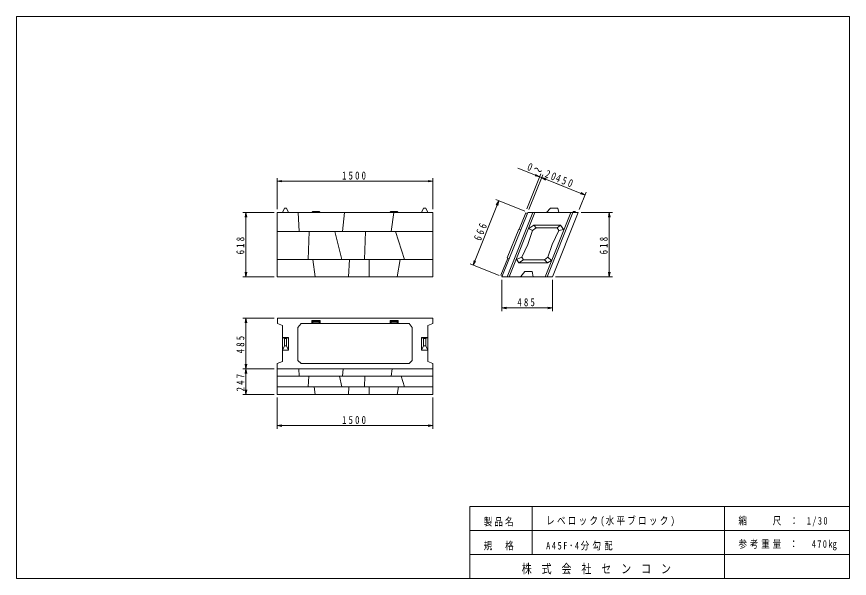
# Model space of a CAD drawing. Units: millimetres on the paper, scale 1:30. Extents: x 15 to 282, y 15 to 195.
import ezdxf

# ---------------------------------------------------------------- set-up
doc = ezdxf.new("R2010")
doc.units = ezdxf.units.MM
for name, color, linetype, lineweight in [('D-STR-DIM', 7, 'Continuous', 13), ('D-STR-STR3', 1, 'Continuous', 13), ('V-nasSTD', 4, 'Continuous', 13)]:
    doc.layers.add(name, color=color, linetype=linetype, lineweight=lineweight)
doc.styles.add('ＭＳ ゴシック-5.0-0.0', font='')
doc.styles.get('ＭＳ ゴシック-5.0-0.0').set_extended_font_data('ＭＳ ゴシック-5.0-0.0')

msp = doc.modelspace()

# ---------------------------------------------------------------- linework, layer by layer
at = {"layer": 'D-STR-DIM'}
for p, q in [((175.739, 146.454), (190.285, 140.635)), ((178.614, 133.446), (183.074, 144.597)), ((179.236, 133.207), (183.693, 144.349)), ((182.703, 143.668), (181.403, 144.457)), ((181.465, 138.778), (183.693, 144.349)), ((98.533, 133.267), (98.533, 143.267)), ((98.533, 142.267), (100.033, 142.517)), ((148.5, 142.267), (98.533, 142.267)), ((98.533, 142.267), (100.033, 142.017)), ((148.5, 142.267), (147, 142.517)), ((148.5, 142.267), (147, 142.017)), ((148.5, 133.267), (148.5, 143.267)), ((182.703, 143.668), (181.217, 143.993)), ((183.322, 143.421), (197.258, 137.846)), ((183.322, 143.421), (184.807, 143.096)), ((183.322, 143.421), (184.622, 142.631)), ((183.322, 143.421), (184.807, 143.096)), ((183.322, 143.421), (184.622, 142.631)), ((177.937, 132.65), (168.652, 136.364)), ((195.403, 133.207), (197.63, 138.774)), ((197.258, 137.846), (195.773, 138.171)), ((197.258, 137.846), (195.959, 138.635)), ((161.335, 115.381), (169.58, 135.993)), ((169.58, 135.993), (168.791, 134.693)), ((169.58, 135.993), (169.255, 134.507)), ((97.533, 132.267), (87.533, 132.267)), ((88.533, 132.267), (88.283, 130.767)), ((88.533, 132.267), (88.533, 111.667)), ((88.533, 132.267), (88.783, 130.767)), ((196.032, 132.279), (206.032, 132.279)), ((205.032, 132.279), (204.782, 130.779)), ((205.032, 111.667), (205.032, 132.279)), ((205.032, 132.279), (205.282, 130.779)), ((169.692, 112.038), (160.407, 115.752)), ((161.335, 115.381), (161.66, 116.866)), ((161.335, 115.381), (162.125, 116.68)), ((88.533, 111.667), (88.283, 113.167)), ((88.533, 111.667), (88.783, 113.167)), ((205.032, 111.667), (204.782, 113.167)), ((205.032, 111.667), (205.282, 113.167)), ((97.533, 111.667), (87.533, 111.667)), ((170.62, 110.667), (170.62, 100.667)), ((186.787, 110.667), (186.787, 100.667)), ((187.787, 111.667), (206.032, 111.667)), ((170.62, 101.667), (172.12, 101.917)), ((170.62, 101.667), (186.787, 101.667)), ((170.62, 101.667), (172.12, 101.417)), ((186.787, 101.667), (185.287, 101.917)), ((186.787, 101.667), (185.287, 101.417)), ((97.6, 98.333), (87.533, 98.333)), ((88.533, 98.333), (88.283, 96.833)), ((88.533, 82.167), (88.533, 98.333)), ((88.533, 98.333), (88.783, 96.833)), ((88.533, 82.167), (88.283, 83.667)), ((88.533, 82.167), (88.783, 83.667)), ((97.533, 82.167), (87.533, 82.167)), ((97.533, 82.167), (87.533, 82.167)), ((88.533, 82.167), (88.283, 80.667)), ((88.533, 82.167), (88.533, 73.933)), ((88.533, 82.167), (88.783, 80.667)), ((88.533, 73.933), (88.283, 75.433)), ((88.533, 73.933), (88.783, 75.433)), ((97.533, 73.933), (87.533, 73.933)), ((98.533, 72.933), (98.533, 62.933)), ((148.5, 72.933), (148.5, 62.933)), ((98.533, 63.933), (100.033, 64.183)), ((148.5, 63.933), (147, 64.183)), ((98.533, 63.933), (148.5, 63.933)), ((98.533, 63.933), (100.033, 63.683)), ((148.5, 63.933), (147, 63.683))]:
    msp.add_line(p, q, dxfattribs=at)
at = {"layer": 'D-STR-STR3'}
for p, q in [((186.198, 133.612), (184.865, 132.279)), ((188.532, 133.612), (186.198, 133.612)), ((188.865, 132.279), (188.532, 133.612)), ((105.575, 126.156), (105.235, 132.267)), ((119.451, 126.156), (120.13, 132.267)), ((135.097, 126.156), (135.945, 132.267)), ((170.62, 111.667), (178.865, 132.279)), ((172.287, 111.667), (180.532, 132.279)), ((172.953, 111.667), (181.198, 132.279)), ((178.277, 132.155), (176.169, 126.885)), ((178.865, 132.279), (195.032, 132.279)), ((184.453, 111.667), (192.698, 132.279)), ((185.12, 111.667), (193.365, 132.279)), ((195.032, 132.279), (186.787, 111.667)), ((179.19, 127.09), (180.879, 128.234)), ((181.55, 127.279), (180.879, 128.234)), ((180.879, 128.234), (189.412, 128.234)), ((188.332, 127.279), (189.412, 128.234)), ((190.461, 126.685), (189.412, 128.234)), ((148.5, 126.156), (98.533, 126.156)), ((108.517, 117.223), (108.84, 126.156)), ((117.055, 126.156), (119.312, 117.223)), ((126.517, 117.223), (126.84, 126.156)), ((136.442, 126.156), (139.344, 117.223)), ((176.014, 126.947), (176.633, 126.699)), ((180.408, 126.446), (178.948, 121.988)), ((180.408, 126.446), (179.135, 127.119)), ((180.408, 126.446), (181.55, 127.279)), ((181.55, 127.279), (188.332, 127.279)), ((186.716, 121.988), (188.822, 126.446)), ((188.332, 127.279), (188.822, 126.446)), ((188.822, 126.446), (190.418, 126.747)), ((177.008, 117.881), (178.948, 121.988)), ((185.371, 117.881), (186.716, 121.988)), ((172.307, 117.679), (172.926, 117.431)), ((177.008, 117.881), (175.173, 117.216)), ((177.484, 117.048), (177.008, 117.881)), ((184.243, 117.048), (185.371, 117.881)), ((186.48, 116.901), (185.371, 117.881)), ((148.5, 117.223), (98.533, 117.223)), ((110.7, 111.667), (109.928, 117.223)), ((121.675, 117.223), (121.367, 111.667)), ((128.033, 111.667), (128.033, 117.223)), ((137.959, 117.223), (137.033, 111.667)), ((176.042, 116.076), (175.252, 117.244)), ((177.484, 117.048), (176.042, 116.076)), ((176.042, 116.076), (185.262, 116.076)), ((177.484, 117.048), (184.243, 117.048)), ((185.262, 116.076), (184.243, 117.048)), ((185.262, 116.076), (186.48, 116.901)), ((98.591, 96.651), (98.599, 98.159)), ((98.591, 96.651), (100.2, 95.985)), ((98.598, 98.159), (98.6, 98.333)), ((148.433, 98.333), (98.6, 98.333)), ((105.2, 95.333), (106.2, 96.667)), ((106.2, 96.667), (123.517, 96.667)), ((109.65, 97.641), (112.317, 97.641)), ((109.65, 97.641), (109.65, 96.667)), ((109.983, 97.309), (109.65, 97.641)), ((109.65, 96.667), (109.983, 96.909)), ((109.983, 97.309), (111.983, 97.309)), ((109.983, 97.309), (109.983, 96.909)), ((109.983, 96.909), (111.983, 96.909)), ((111.983, 97.309), (112.317, 97.641)), ((111.983, 97.309), (111.983, 96.909)), ((112.317, 96.667), (111.983, 96.909)), ((112.317, 97.641), (112.317, 96.667)), ((140.833, 96.667), (123.517, 96.667)), ((135.05, 97.309), (134.717, 97.641)), ((134.717, 97.641), (134.717, 96.667)), ((137.383, 97.641), (134.717, 97.641)), ((134.717, 96.667), (135.05, 96.909)), ((135.05, 97.309), (135.05, 96.909)), ((137.05, 97.309), (135.05, 97.309)), ((137.05, 96.909), (135.05, 96.909)), ((137.05, 97.309), (137.383, 97.641)), ((137.05, 97.309), (137.05, 96.909)), ((137.383, 96.667), (137.05, 96.909)), ((137.383, 97.641), (137.383, 96.667)), ((141.833, 95.333), (140.833, 96.667)), ((148.442, 96.651), (146.833, 95.985)), ((148.435, 98.159), (148.433, 98.333)), ((148.442, 96.651), (148.434, 98.159)), ((100.2, 84.497), (100.2, 95.985)), ((105.2, 84.833), (105.2, 95.333)), ((141.833, 84.833), (141.833, 95.333)), ((146.833, 84.497), (146.833, 95.985)), ((100.2, 92.157), (102.2, 92.157)), ((100.2, 88.167), (100.2, 92.157)), ((100.867, 91.833), (100.2, 92.157)), ((100.867, 91.833), (101.533, 91.833)), ((100.867, 89.5), (100.867, 91.833)), ((101.533, 91.833), (102.2, 92.157)), ((101.533, 89.5), (101.533, 91.833)), ((102.2, 88.167), (102.2, 92.157)), ((145.5, 91.833), (144.833, 92.157)), ((144.833, 88.167), (144.833, 92.157)), ((146.833, 92.157), (144.833, 92.157)), ((145.5, 89.5), (145.5, 91.833)), ((146.167, 91.833), (145.5, 91.833)), ((146.167, 91.833), (146.833, 92.157)), ((146.167, 89.5), (146.167, 91.833)), ((146.833, 88.167), (146.833, 92.157)), ((100.2, 88.167), (100.867, 89.5)), ((100.2, 88.167), (102.2, 88.167)), ((100.867, 89.5), (101.533, 89.5)), ((102.2, 88.167), (101.533, 89.5)), ((144.833, 88.167), (145.5, 89.5)), ((146.833, 88.167), (144.833, 88.167)), ((146.167, 89.5), (145.5, 89.5)), ((146.833, 88.167), (146.167, 89.5)), ((98.533, 82.167), (98.542, 83.831)), ((98.542, 83.831), (100.2, 84.497)), ((106.2, 83.833), (105.2, 84.833)), ((106.2, 83.833), (123.517, 83.833)), ((140.833, 83.833), (123.517, 83.833)), ((140.833, 83.833), (141.833, 84.833)), ((148.491, 83.831), (146.833, 84.497)), ((148.5, 82.167), (148.491, 83.831)), ((98.533, 82.167), (123.517, 82.167)), ((98.533, 82.167), (98.533, 73.933)), ((105.575, 79.74), (105.439, 82.173)), ((119.451, 79.74), (119.721, 82.173)), ((148.5, 82.167), (123.517, 82.167)), ((135.097, 79.74), (135.435, 82.173)), ((148.5, 82.167), (148.5, 73.933)), ((98.533, 79.74), (148.5, 79.74)), ((108.517, 76.4), (108.638, 79.74)), ((118.468, 79.74), (119.312, 76.4)), ((126.517, 76.4), (126.638, 79.74)), ((138.259, 79.74), (139.344, 76.4)), ((98.533, 76.4), (148.5, 76.4)), ((110.7, 73.933), (110.357, 76.4)), ((121.504, 76.4), (121.367, 73.933)), ((128.033, 73.933), (128.033, 76.4)), ((137.444, 76.4), (137.033, 73.933)), ((98.533, 73.933), (148.5, 73.933))]:
    msp.add_line(p, q, dxfattribs=at)
at = {"layer": 'V-nasSTD', "color": 7}
for p, q in [((100.867, 133.6), (100.2, 132.267)), ((100.867, 133.6), (101.533, 133.6)), ((101.533, 133.6), (102.2, 132.267)), ((145.5, 133.6), (144.833, 132.267)), ((145.5, 133.6), (146.167, 133.6)), ((146.167, 133.6), (146.833, 132.267)), ((178.741, 131.969), (178.277, 132.155)), ((193.598, 132.612), (193.365, 132.279)), ((193.998, 132.612), (193.598, 132.612)), ((194.332, 132.279), (193.998, 132.612)), ((172.307, 117.679), (176.014, 126.947)), ((170.28, 112.162), (172.462, 117.617)), ((170.744, 111.976), (170.28, 112.162)), ((170.62, 111.667), (186.787, 111.667))]:
    msp.add_line(p, q, dxfattribs=at)
at = {"layer": 'V-nasSTD', "color": 1}
for p, q in [((98.533, 111.667), (98.533, 132.267)), ((98.533, 132.267), (148.5, 132.267)), ((110.017, 132.6), (109.683, 132.267)), ((110.017, 132.6), (112.017, 132.6)), ((112.017, 132.6), (112.35, 132.267)), ((135.017, 132.6), (134.683, 132.267)), ((135.017, 132.6), (137.017, 132.6)), ((137.017, 132.6), (137.35, 132.267)), ((148.5, 132.267), (148.5, 111.667)), ((177.953, 113.333), (176.62, 111.689)), ((177.953, 113.333), (180.287, 113.333)), ((180.287, 113.333), (180.628, 111.667)), ((148.5, 111.667), (98.533, 111.667))]:
    msp.add_line(p, q, dxfattribs=at)
at = {"layer": 'V-nasSTD'}
for p, q in [((282, 38), (160.333, 38)), ((160.333, 38), (160.333, 15)), ((180.333, 38), (180.333, 22.667)), ((242, 38), (242, 15)), ((282, 30.333), (160.333, 30.333)), ((282, 22.667), (160.333, 22.667))]:
    msp.add_line(p, q, dxfattribs=at)
msp.add_lwpolyline([(15, 15), (15, 195), (282, 195), (282, 15)], close=True, dxfattribs=at)

# ---------------------------------------------------------------- texts
at = {"layer": 'D-STR-DIM', "char_height": 2.566, "attachment_point": 8, "style": 'ＭＳ ゴシック-5.0-0.0'}
for s, insert, rotation in [('\\T1.44;\\W0.8;0～20\\~\\~\\~', (183.198, 144.009), 338.199), ('\\T1.5;\\W0.8;450', (190.476, 141.097), 338.199), ('\\T1.5;\\W0.8;666', (164.994, 125.872), 68.199), ('\\T1.5;\\W0.8;618', (88.033, 121.967), 90), ('\\T1.5;\\W0.8;618', (204.532, 121.973), 90), ('\\T1.5;\\W0.8;485', (88.033, 90.25), 90), ('\\T1.5;\\W0.8;247', (88.033, 78.05), 90)]:
    msp.add_mtext(s, dxfattribs=dict(at, insert=insert, rotation=rotation))
for s, insert in [('\\T1.5;\\W0.8;1500', (123.517, 142.767)), ('\\T1.5;\\W0.8;485', (178.703, 102.167)), ('\\T1.5;\\W0.8;1500', (123.517, 64.433))]:
    msp.add_mtext(s, dxfattribs=dict(at, insert=insert))
at = {"layer": 'V-nasSTD', "attachment_point": 7, "style": 'ＭＳ ゴシック-5.0-0.0'}
for s, insert, char_height in [('\\T1.27;\\W0.8;レベロック(水平ブロック)', (184.772, 31.624), 2.444), ('\\T1.34;\\W0.8;縮\u3000\u3000尺\\~：\\~1/30', (246.439, 31.624), 2.444), ('\\T1.25;\\W0.8;製品名', (164.772, 31.624), 2.444), ('\\T1.25;\\W0.8;規\u3000格', (164.772, 23.958), 2.444), ('\\T1.38;\\W0.8;A45F･4分勾配', (184.772, 23.958), 2.444), ('\\T1.33;\\W0.8;参考重量\\~：\\~\\~470㎏', (246.439, 23.958), 2.444), ('\\T1.33;\\W0.8;株\\~式\\~会\\~社\\~セ\\~ン\\~コ\\~ン', (176.942, 16.291), 2.933)]:
    msp.add_mtext(s, dxfattribs=dict(at, insert=insert, char_height=char_height))

doc.saveas('drawing.dxf')
